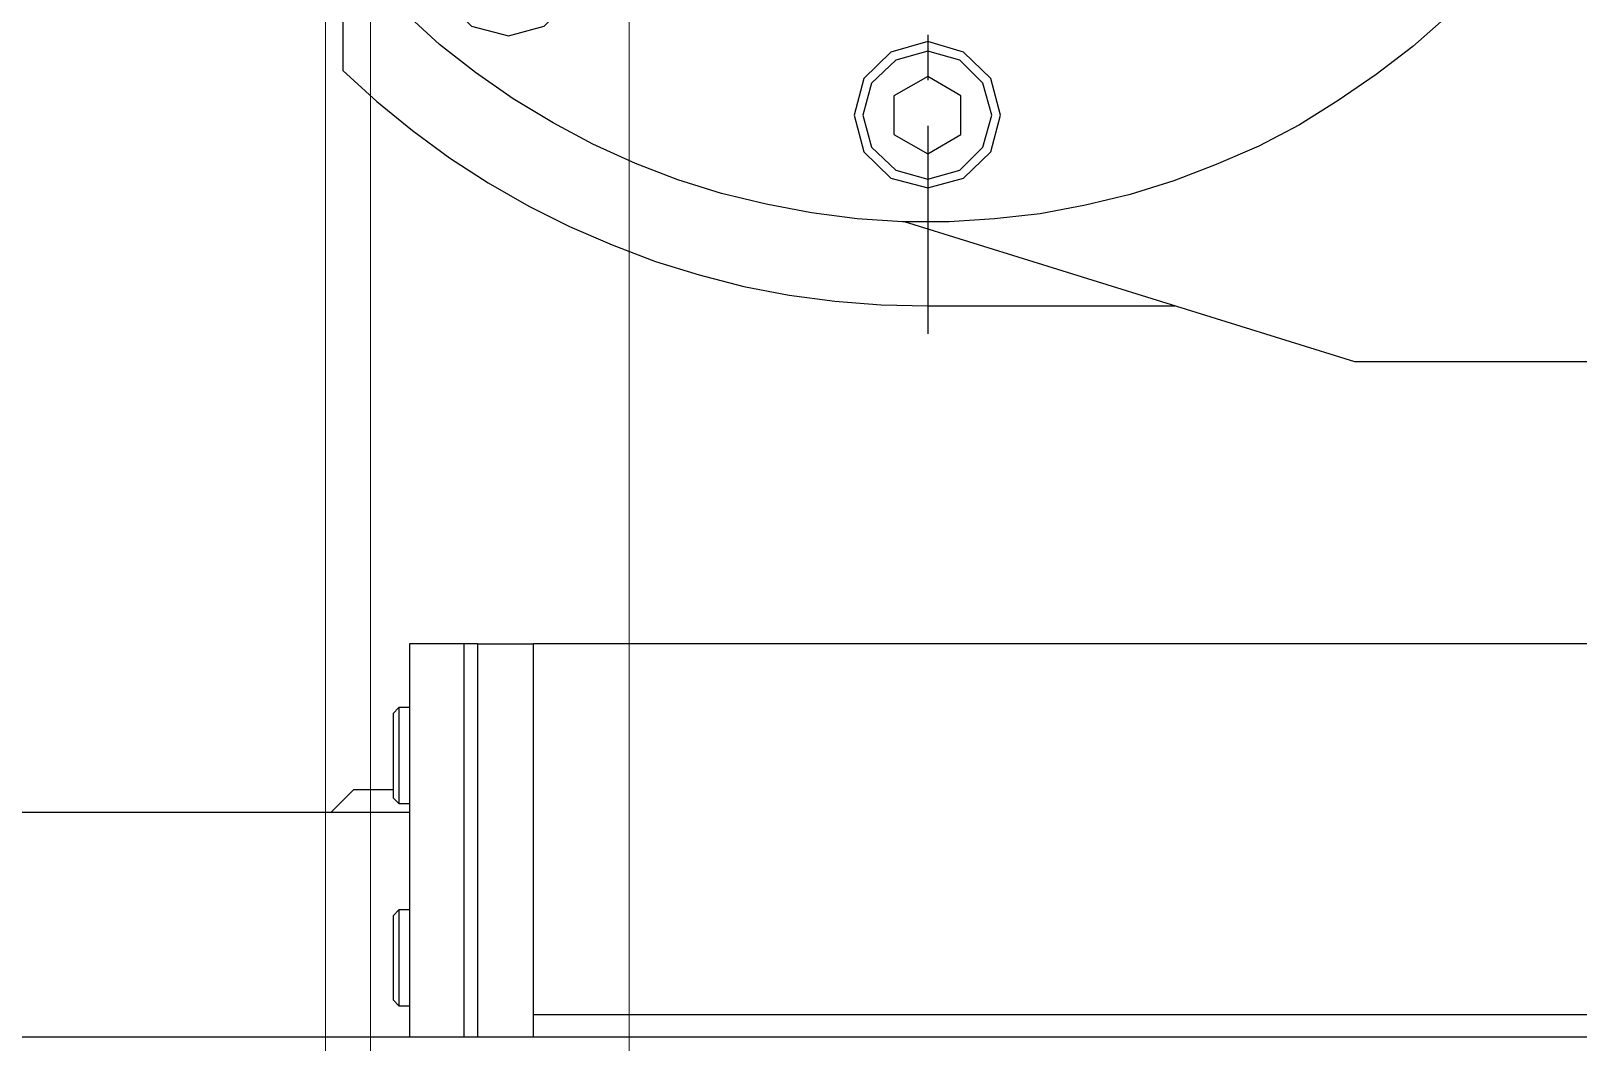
# Model space of a CAD drawing. Header units: millimetres. Extents: x -211 to 45495, y 24 to 52952.
# Drawn here: x 9354.1 to 9491.7, y 40375.1 to 40465 of the extents above; entities that cross this region are included whole.
import ezdxf

# ---------------------------------------------------------------- set-up
doc = ezdxf.new("R2010")
doc.units = ezdxf.units.MM
doc.linetypes.add('CENTER', pattern=[50.7, 31.8, -6.3, 6.3, -6.3])
doc.linetypes.add('PHANTOM', pattern=[63.3, 31.8, -6.3, 6.3, -6.3, 6.3, -6.3])
doc.layers.add('Layer2', color=7, linetype='Continuous')

# ---------------------------------------------------------------- blocks, each defined once
blk = doc.blocks.new('BLKF157')
at = {"layer": 'Layer2', "color": 6, "linetype": 'Continuous', "lineweight": 20}
for p, q in [((9407.29, 40341.55), (9407.29, 40639.55)), ((9384.29, 40522.7), (9384.29, 40341.55)), ((9380.29, 40340.55), (9380.29, 40516.72))]:
    blk.add_line(p, q, dxfattribs=at)
blk = doc.blocks.new('BLKF156')
at = {"layer": 'Layer2', "color": 6, "linetype": 'Continuous', "lineweight": 20}
blk.add_blockref('BLKF157', (0, 0), dxfattribs=at)
blk = doc.blocks.new('BLKF135')
at = {"layer": 'Layer2', "color": 7, "linetype": 'CENTER', "lineweight": 13}
blk.add_blockref('BLKF156', (0, 0), dxfattribs=at)
blk = doc.blocks.new('BLKF1764')
at = {"layer": 'Layer2', "color": 7, "linetype": 'Continuous', "lineweight": 25}
for p, q in [((9436.76, 40459.23), (9433.83, 40460.95)), ((9430.82, 40459.23), (9430.82, 40455.78)), ((9436.76, 40455.78), (9436.76, 40459.23)), ((9430.82, 40455.78), (9433.83, 40454.06)), ((9433.83, 40454.06), (9436.76, 40455.78))]:
    blk.add_line(p, q, dxfattribs=at)
blk = doc.blocks.new('BLKF1765')
at = {"layer": 'Layer2', "color": 7, "linetype": 'Continuous', "lineweight": 25}
for p, q in [((9433.83, 40463.19), (9430.99, 40462.41)), ((9436.67, 40462.41), (9433.83, 40463.19)), ((9430.99, 40462.41), (9428.84, 40460.35)), ((9438.74, 40460.35), (9436.67, 40462.41)), ((9428.84, 40460.35), (9428.06, 40457.51)), ((9439.52, 40457.51), (9438.74, 40460.35)), ((9428.06, 40457.51), (9428.84, 40454.66)), ((9428.84, 40454.66), (9430.99, 40452.6)), ((9436.67, 40452.6), (9438.74, 40454.66)), ((9430.99, 40452.6), (9433.83, 40451.82)), ((9433.83, 40451.82), (9436.67, 40452.6))]:
    blk.add_line(p, q, dxfattribs=at)
blk = doc.blocks.new('BLKF1766')
at = {"layer": 'Layer2', "color": 7, "linetype": 'Continuous', "lineweight": 25}
for p, q in [((9430.56, 40463.1), (9428.15, 40460.78)), ((9433.83, 40464.05), (9430.56, 40463.1)), ((9437.02, 40463.1), (9433.83, 40464.05)), ((9439.43, 40460.78), (9437.02, 40463.1)), ((9428.15, 40460.78), (9427.29, 40457.51)), ((9440.29, 40457.51), (9439.43, 40460.78)), ((9427.29, 40457.51), (9428.15, 40454.23)), ((9428.15, 40454.23), (9430.56, 40451.91)), ((9437.02, 40451.91), (9439.43, 40454.23)), ((9430.56, 40451.91), (9433.83, 40451.05)), ((9433.83, 40451.05), (9437.02, 40451.91))]:
    blk.add_line(p, q, dxfattribs=at)
blk = doc.blocks.new('BLKF1769')
at = {"layer": 'Layer2', "color": 7, "linetype": 'Continuous', "lineweight": 25}
for p, q in [((9393.27, 40476.71), (9390.86, 40474.3)), ((9396.55, 40477.57), (9393.27, 40476.71)), ((9399.73, 40476.71), (9396.55, 40477.57)), ((9402.14, 40474.3), (9399.73, 40476.71)), ((9390.86, 40474.3), (9390, 40471.11)), ((9403, 40471.11), (9402.14, 40474.3)), ((9390, 40471.11), (9390.86, 40467.84)), ((9390.86, 40467.84), (9393.27, 40465.43)), ((9399.73, 40465.43), (9402.14, 40467.84)), ((9393.27, 40465.43), (9396.55, 40464.57)), ((9396.55, 40464.57), (9399.73, 40465.43))]:
    blk.add_line(p, q, dxfattribs=at)
blk = doc.blocks.new('BLKF2265')
at = {"layer": 'Layer2', "color": 7, "linetype": 'Continuous', "lineweight": 25}
for p, q in [((9381.82, 40461.47), (9384.83, 40458.71)), ((9384.83, 40458.71), (9388.02, 40456.13)), ((9388.02, 40456.13), (9391.29, 40453.72)), ((9391.29, 40453.72), (9394.74, 40451.48)), ((9394.74, 40451.48), (9398.35, 40449.41)), ((9398.35, 40449.41), (9401.97, 40447.6)), ((9401.97, 40447.6), (9405.76, 40445.97)), ((9405.76, 40445.97), (9409.63, 40444.5)), ((9409.63, 40444.5), (9413.51, 40443.3)), ((9413.51, 40443.3), (9417.47, 40442.26)), ((9417.47, 40442.26), (9421.52, 40441.49)), ((9421.52, 40441.49), (9425.57, 40440.97)), ((9425.57, 40440.97), (9429.7, 40440.63))]:
    blk.add_line(p, q, dxfattribs=at)
blk = doc.blocks.new('BLKF2268')
at = {"layer": 'Layer2', "color": 7, "linetype": 'Continuous', "lineweight": 25}
for p, q in [((9423.5, 40582.2), (9427.55, 40582.72)), ((9427.55, 40582.72), (9431.59, 40582.97)), ((9431.59, 40582.97), (9435.73, 40582.97)), ((9435.73, 40582.97), (9439.77, 40582.72)), ((9439.77, 40582.72), (9443.82, 40582.28)), ((9415.49, 40580.48), (9419.45, 40581.51)), ((9419.45, 40581.51), (9423.5, 40582.2)), ((9443.82, 40582.28), (9447.87, 40581.51)), ((9447.87, 40581.51), (9451.83, 40580.56)), ((9411.62, 40579.27), (9415.49, 40580.48)), ((9451.83, 40580.56), (9455.71, 40579.36)), ((9407.83, 40577.81), (9411.62, 40579.27)), ((9455.71, 40579.36), (9459.49, 40577.89)), ((9404.04, 40576.08), (9407.83, 40577.81)), ((9459.49, 40577.89), (9463.28, 40576.26)), ((9400.51, 40574.19), (9404.04, 40576.08)), ((9463.28, 40576.26), (9466.9, 40574.36)), ((9466.9, 40574.36), (9470.34, 40572.21)), ((9396.98, 40572.12), (9400.51, 40574.19)), ((9393.62, 40569.71), (9396.98, 40572.12)), ((9470.34, 40572.21), (9473.7, 40569.97)), ((9390.43, 40567.21), (9393.62, 40569.71)), ((9473.7, 40569.97), (9476.98, 40567.39)), ((9387.42, 40564.55), (9390.43, 40567.21)), ((9476.98, 40567.39), (9479.99, 40564.72)), ((9479.99, 40564.72), (9482.92, 40561.79)), ((9384.49, 40561.62), (9387.42, 40564.55)), ((9381.82, 40558.52), (9384.49, 40561.62)), ((9482.92, 40561.79), (9485.59, 40558.78)), ((9485.59, 40558.78), (9488.17, 40555.59)), ((9488.17, 40555.59), (9490.41, 40552.23)), ((9490.41, 40552.23), (9492.56, 40548.7)), ((9492.56, 40548.7), (9494.46, 40545.08)), ((9494.46, 40545.08), (9496.18, 40541.38)), ((9496.18, 40541.38), (9497.56, 40537.59)), ((9497.56, 40537.59), (9498.85, 40533.63)), ((9498.85, 40533.63), (9499.8, 40529.67)), ((9499.8, 40529.67), (9500.48, 40525.71)), ((9500.48, 40525.71), (9501, 40521.66)), ((9501, 40521.66), (9501.26, 40517.53)), ((9501.26, 40517.53), (9501.26, 40513.48)), ((9501.26, 40513.48), (9501, 40509.43)), ((9501, 40509.43), (9500.48, 40505.3)), ((9500.48, 40505.3), (9499.8, 40501.34)), ((9499.8, 40501.34), (9498.85, 40497.38)), ((9498.85, 40497.38), (9497.56, 40493.5)), ((9497.56, 40493.5), (9496.18, 40489.63)), ((9496.18, 40489.63), (9494.46, 40485.92)), ((9494.46, 40485.92), (9492.56, 40482.31)), ((9492.56, 40482.31), (9490.41, 40478.78)), ((9490.41, 40478.78), (9488.17, 40475.42)), ((9488.17, 40475.42), (9485.59, 40472.23)), ((9485.59, 40472.23), (9482.92, 40469.22)), ((9387.42, 40466.55), (9384.49, 40469.39)), ((9482.92, 40469.22), (9479.99, 40466.29)), ((9390.43, 40463.79), (9387.42, 40466.55)), ((9479.99, 40466.29), (9476.98, 40463.62)), ((9393.62, 40461.29), (9390.43, 40463.79)), ((9476.98, 40463.62), (9473.7, 40461.12)), ((9396.98, 40458.97), (9393.62, 40461.29)), ((9473.7, 40461.12), (9470.34, 40458.8)), ((9400.51, 40456.82), (9396.98, 40458.97)), ((9470.34, 40458.8), (9466.9, 40456.64)), ((9404.04, 40454.92), (9400.51, 40456.82)), ((9466.9, 40456.64), (9463.28, 40454.75)), ((9407.83, 40453.2), (9404.04, 40454.92)), ((9463.28, 40454.75), (9459.49, 40453.11)), ((9411.62, 40451.74), (9407.83, 40453.2)), ((9459.49, 40453.11), (9455.71, 40451.65)), ((9415.49, 40450.53), (9411.62, 40451.74)), ((9419.45, 40449.58), (9415.49, 40450.53)), ((9455.71, 40451.65), (9451.83, 40450.44)), ((9423.5, 40448.81), (9419.45, 40449.58)), ((9447.87, 40449.5), (9443.82, 40448.72)), ((9451.83, 40450.44), (9447.87, 40449.5)), ((9427.55, 40448.29), (9423.5, 40448.81)), ((9431.59, 40448.03), (9427.55, 40448.29)), ((9435.73, 40448.03), (9431.59, 40448.03)), ((9439.77, 40448.29), (9435.73, 40448.03)), ((9443.82, 40448.72), (9439.77, 40448.29))]:
    blk.add_line(p, q, dxfattribs=at)
blk = doc.blocks.new('BLKF1660')
at = {"layer": 'Layer2', "color": 7, "linetype": 'Continuous', "lineweight": 25}
for p, q in [((9381.82, 40472.32), (9381.82, 40461.47)), ((9433.83, 40464.65), (9433.83, 40460.61)), ((9433.83, 40460.95), (9430.82, 40459.23)), ((9438.74, 40454.66), (9439.52, 40457.51)), ((9439.43, 40454.23), (9440.29, 40457.51)), ((9433.83, 40456.56), (9433.83, 40438.04)), ((9471.81, 40435.55), (9431.77, 40448.03)), ((9429.7, 40440.63), (9433.83, 40440.54)), ((9433.83, 40440.54), (9455.79, 40440.54)), ((9576.95, 40435.55), (9471.81, 40435.55)), ((9387.76, 40410.49), (9387.76, 40375.52)), ((9393.79, 40410.49), (9387.76, 40410.49)), ((9392.58, 40410.49), (9392.58, 40375.52)), ((9393.79, 40410.49), (9393.79, 40375.52)), ((9393.79, 40410.49), (9398.78, 40410.49)), ((9538.03, 40410.49), (9398.78, 40410.49)), ((9398.78, 40375.52), (9398.78, 40410.49)), ((9386.81, 40404.8), (9386.3, 40404.29)), ((9386.3, 40404.29), (9386.3, 40396.79)), ((9386.81, 40404.8), (9386.81, 40396.28)), ((9387.76, 40404.8), (9386.81, 40404.8)), ((9382.77, 40397.48), (9380.79, 40395.5)), ((9386.3, 40397.48), (9382.77, 40397.48)), ((9239.82, 40395.5), (9387.76, 40395.5)), ((9386.3, 40396.79), (9386.81, 40396.28)), ((9386.81, 40396.28), (9387.76, 40396.28)), ((9386.81, 40386.81), (9386.3, 40386.29)), ((9386.3, 40386.29), (9386.3, 40378.8)), ((9386.81, 40386.81), (9386.81, 40378.28)), ((9387.76, 40386.81), (9386.81, 40386.81)), ((9386.3, 40378.8), (9386.81, 40378.28)), ((9386.81, 40378.28), (9387.76, 40378.28)), ((9398.78, 40377.51), (9617.77, 40377.51)), ((9327.83, 40375.52), (9619.75, 40375.52))]:
    blk.add_line(p, q, dxfattribs=at)
for name in ['BLKF2268', 'BLKF1769', 'BLKF1766', 'BLKF1765', 'BLKF2265', 'BLKF1764']:
    blk.add_blockref(name, (0, 0), dxfattribs=at)

msp = doc.modelspace()

# ---------------------------------------------------------------- block references
at = {"layer": 'Layer2', "color": 7, "linetype": 'Continuous', "lineweight": 25}
msp.add_blockref('BLKF1660', (0, 0), dxfattribs=at)
at = {"layer": 'Layer2', "color": 7, "linetype": 'PHANTOM', "lineweight": 13}
msp.add_blockref('BLKF135', (0, 0), dxfattribs=at)

doc.saveas('drawing.dxf')
